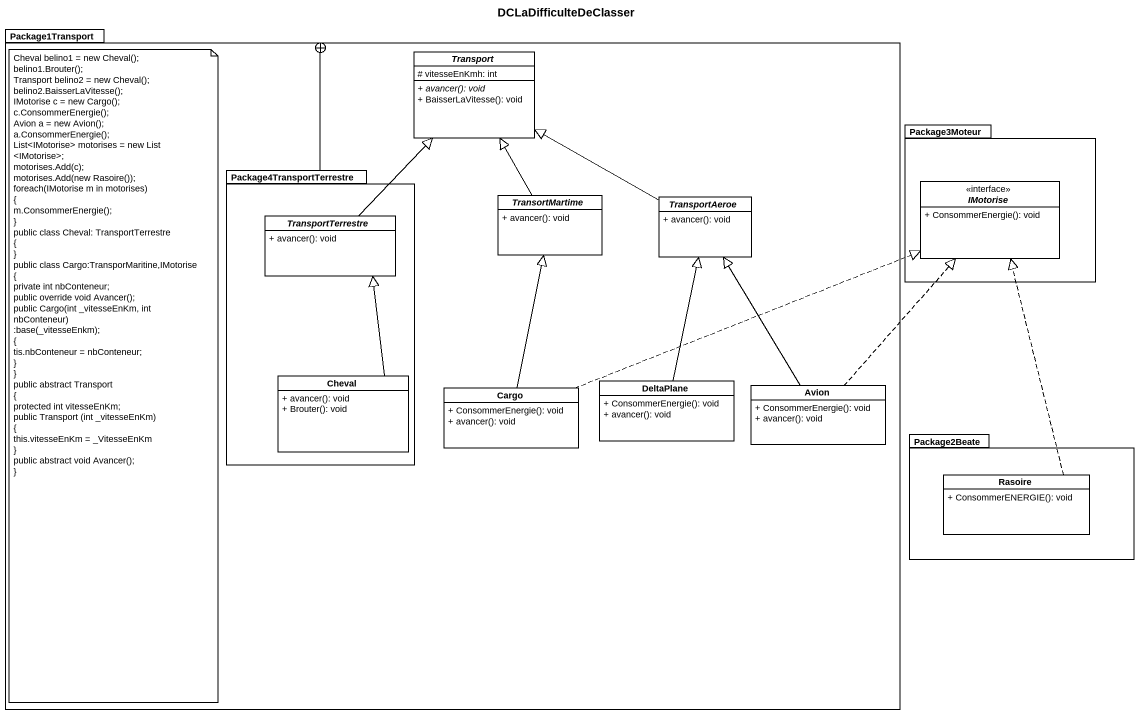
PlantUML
@startuml
title DCLaDifficulteDeClasser
hide circle
hide empty members
skinparam classAttributeIconSize 0
package Package1Transport {
  abstract class Transport {
    # vitesseEnKmh: int
    {abstract} + avancer(): void
    + BaisserLaVitesse(): void
  }
  package Package4TransportTerrestre {
    abstract class TransportTerrestre {
      + avancer(): void
    }
    class Cheval {
      + avancer(): void
      + Brouter(): void
    }
  }
  abstract class TransortMartime {
    + avancer(): void
  }
  abstract class TransportAeroe {
    + avancer(): void
  }
  class Cargo {
    + ConsommerEnergie(): void
    + avancer(): void
  }
  class DeltaPlane {
    + ConsommerEnergie(): void
    + avancer(): void
  }
  class Avion {
    + ConsommerEnergie(): void
    + avancer(): void
  }
}
package Package3Moteur {
  interface IMotorise <<interface>> {
    + ConsommerEnergie(): void
  }
}
package Package2Beate {
  class Rasoire {
    + ConsommerENERGIE(): void
  }
}
Package4TransportTerrestre -right-+ Package1Transport
TransortMartime -up-|> Transport
TransportAeroe -left-|> Transport
TransportTerrestre -up-|> Transport
Cheval -up-|> TransportTerrestre
Cargo -up-|> TransortMartime
Cargo .right.|> IMotorise
DeltaPlane -up-|> TransportAeroe
Avion -up-|> TransportAeroe
Avion .up.|> IMotorise
Rasoire .up.|> IMotorise
note as N1
  Cheval belino1 = new Cheval();
  belino1.Brouter();
  Transport belino2 = new Cheval();
  belino2.BaisserLaVitesse();
  IMotorise c = new Cargo();
  c.ConsommerEnergie();
  Avion a = new Avion();
  a.ConsommerEnergie();
  List<IMotorise> motorises = new List <IMotorise>;
  motorises.Add(c);
  motorises.Add(new Rasoire());
  foreach(IMotorise m in motorises)
  {
  m.ConsommerEnergie();
  ~}
  public class Cheval: TransportTerrestre
  {
  ~}
  public class Cargo:TransporMaritine,IMotorise
  {
  private int nbConteneur;
  public override void Avancer();
  public Cargo(int _vitesseEnKm, int nbConteneur)
  :base(_vitesseEnkm);
  {
  tis.nbConteneur = nbConteneur;
  ~}
  ~}
  public abstract Transport
  {
  protected int vitesseEnKm;
  public Transport (int _vitesseEnKm)
  {
  this.vitesseEnKm = _VitesseEnKm
  ~}
  public abstract void Avancer();
  ~}
end note
@enduml
